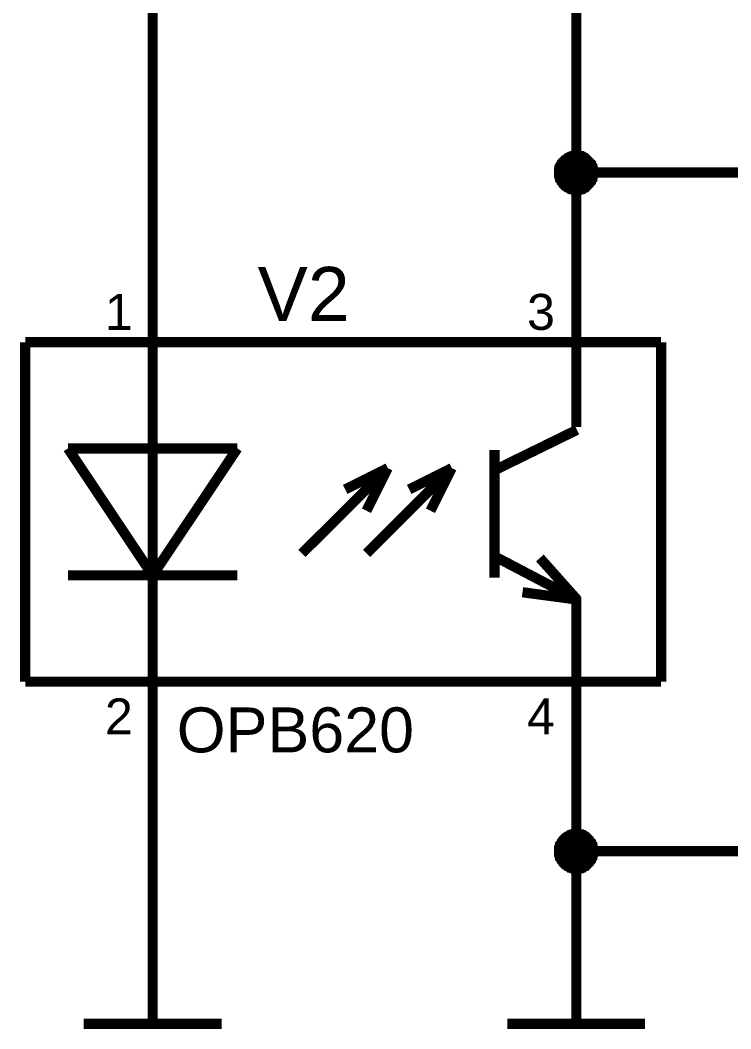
# Model space of a CAD drawing. Header units: millimetres. Extents: x -2024 to 917, y -725 to 13.
# Drawn here: x 293.26 to 314.22, y -664.03 to -634.3 of the extents above; entities that cross this region are included whole.
import ezdxf

# ---------------------------------------------------------------- set-up
doc = ezdxf.new("R2010")
doc.units = ezdxf.units.MM
doc.layers.add('Sheet', color=255, linetype='Continuous')
doc.styles.get("Standard").update_dxf_attribs({"font": 'arial.ttf'})

msp = doc.modelspace()

# ---------------------------------------------------------------- linework, layer by layer
at = {"layer": 'Sheet'}
for points, const_width in [([(297.165, -598.801), (297.165, -641.291)], 0.3), ([(309.661, -633.789), (309.661, -636.29)], 0.3), ([(309.661, -638.79), (309.661, -636.29)], 0.3), ([(309.148, -638.79), (309.148, -638.757), (309.148, -638.741), (309.148, -638.707), (309.165, -638.691), (309.165, -638.658), (309.165, -638.641), (309.181, -638.625), (309.181, -638.592), (309.198, -638.575), (309.214, -638.558), (309.231, -638.525), (309.231, -638.509), (309.247, -638.492), (309.264, -638.476), (309.281, -638.459), (309.297, -638.442), (309.314, -638.426), (309.33, -638.409), (309.363, -638.393), (309.38, -638.376), (309.396, -638.36), (309.413, -638.36), (309.446, -638.343), (309.463, -638.327), (309.479, -638.327), (309.512, -638.31), (309.529, -638.31), (309.562, -638.31), (309.578, -638.293), (309.612, -638.293), (309.628, -638.293), (309.661, -638.293)], 0.3), ([(309.148, -638.79), (309.148, -638.757), (309.148, -638.741), (309.148, -638.707), (309.165, -638.691), (309.165, -638.658), (309.165, -638.641), (309.181, -638.625), (309.181, -638.592), (309.198, -638.575), (309.214, -638.558), (309.231, -638.525), (309.231, -638.509), (309.247, -638.492), (309.264, -638.476), (309.281, -638.459), (309.297, -638.442), (309.314, -638.426), (309.33, -638.409), (309.363, -638.393), (309.38, -638.376), (309.396, -638.36), (309.413, -638.36), (309.446, -638.343), (309.463, -638.327), (309.479, -638.327), (309.512, -638.31), (309.529, -638.31), (309.562, -638.31), (309.578, -638.293), (309.612, -638.293), (309.628, -638.293), (309.661, -638.293)], 0.3), ([(309.148, -638.79), (309.148, -638.757), (309.148, -638.741), (309.148, -638.707), (309.165, -638.691), (309.165, -638.658), (309.165, -638.641), (309.181, -638.625), (309.181, -638.592), (309.198, -638.575), (309.214, -638.558), (309.231, -638.525), (309.231, -638.509), (309.247, -638.492), (309.264, -638.476), (309.281, -638.459), (309.297, -638.442), (309.314, -638.426), (309.33, -638.409), (309.363, -638.393), (309.38, -638.376), (309.396, -638.36), (309.413, -638.36), (309.446, -638.343), (309.463, -638.327), (309.479, -638.327), (309.512, -638.31), (309.529, -638.31), (309.562, -638.31), (309.578, -638.293), (309.612, -638.293), (309.628, -638.293), (309.661, -638.293)], 0.3), ([(309.148, -638.79), (309.148, -638.757), (309.148, -638.741), (309.148, -638.707), (309.165, -638.691), (309.165, -638.658), (309.165, -638.641), (309.181, -638.625), (309.181, -638.592), (309.198, -638.575), (309.214, -638.558), (309.231, -638.525), (309.231, -638.509), (309.247, -638.492), (309.264, -638.476), (309.281, -638.459), (309.297, -638.442), (309.314, -638.426), (309.33, -638.409), (309.363, -638.393), (309.38, -638.376), (309.396, -638.36), (309.413, -638.36), (309.446, -638.343), (309.463, -638.327), (309.479, -638.327), (309.512, -638.31), (309.529, -638.31), (309.562, -638.31), (309.578, -638.293), (309.612, -638.293), (309.628, -638.293), (309.661, -638.293)], 0.3), ([(309.661, -638.293), (309.661, -638.293)], 0.3), ([(309.661, -638.293), (309.694, -638.293), (309.711, -638.293), (309.744, -638.293), (309.761, -638.31), (309.794, -638.31), (309.81, -638.31), (309.827, -638.327), (309.86, -638.327), (309.876, -638.343), (309.893, -638.36), (309.926, -638.36), (309.943, -638.376), (309.959, -638.393), (309.976, -638.409), (309.992, -638.426), (310.009, -638.442), (310.025, -638.459), (310.042, -638.476), (310.058, -638.492), (310.075, -638.509), (310.092, -638.525), (310.092, -638.558), (310.108, -638.575), (310.125, -638.592), (310.125, -638.625), (310.141, -638.641), (310.141, -638.658), (310.141, -638.691), (310.158, -638.707), (310.158, -638.741), (310.158, -638.757), (310.158, -638.79)], 0.3), ([(309.661, -638.293), (309.661, -638.293)], 0.3), ([(309.661, -638.293), (309.694, -638.293), (309.711, -638.293), (309.744, -638.293), (309.761, -638.31), (309.794, -638.31), (309.81, -638.31), (309.827, -638.327), (309.86, -638.327), (309.876, -638.343), (309.893, -638.36), (309.926, -638.36), (309.943, -638.376), (309.959, -638.393), (309.976, -638.409), (309.992, -638.426), (310.009, -638.442), (310.025, -638.459), (310.042, -638.476), (310.058, -638.492), (310.075, -638.509), (310.092, -638.525), (310.092, -638.558), (310.108, -638.575), (310.125, -638.592), (310.125, -638.625), (310.141, -638.641), (310.141, -638.658), (310.141, -638.691), (310.158, -638.707), (310.158, -638.741), (310.158, -638.757), (310.158, -638.79)], 0.3), ([(309.661, -638.293), (309.661, -638.293)], 0.3), ([(309.661, -638.293), (309.694, -638.293), (309.711, -638.293), (309.744, -638.293), (309.761, -638.31), (309.794, -638.31), (309.81, -638.31), (309.827, -638.327), (309.86, -638.327), (309.876, -638.343), (309.893, -638.36), (309.926, -638.36), (309.943, -638.376), (309.959, -638.393), (309.976, -638.409), (309.992, -638.426), (310.009, -638.442), (310.025, -638.459), (310.042, -638.476), (310.058, -638.492), (310.075, -638.509), (310.092, -638.525), (310.092, -638.558), (310.108, -638.575), (310.125, -638.592), (310.125, -638.625), (310.141, -638.641), (310.141, -638.658), (310.141, -638.691), (310.158, -638.707), (310.158, -638.741), (310.158, -638.757), (310.158, -638.79)], 0.3), ([(309.661, -638.293), (309.661, -638.293)], 0.3), ([(309.661, -638.293), (309.694, -638.293), (309.711, -638.293), (309.744, -638.293), (309.761, -638.31), (309.794, -638.31), (309.81, -638.31), (309.827, -638.327), (309.86, -638.327), (309.876, -638.343), (309.893, -638.36), (309.926, -638.36), (309.943, -638.376), (309.959, -638.393), (309.976, -638.409), (309.992, -638.426), (310.009, -638.442), (310.025, -638.459), (310.042, -638.476), (310.058, -638.492), (310.075, -638.509), (310.092, -638.525), (310.092, -638.558), (310.108, -638.575), (310.125, -638.592), (310.125, -638.625), (310.141, -638.641), (310.141, -638.658), (310.141, -638.691), (310.158, -638.707), (310.158, -638.741), (310.158, -638.757), (310.158, -638.79)], 0.3), ([(309.148, -638.79), (309.148, -638.757), (309.148, -638.741), (309.148, -638.707), (309.165, -638.691), (309.165, -638.658), (309.165, -638.641), (309.181, -638.625), (309.181, -638.592), (309.198, -638.575), (309.214, -638.558), (309.231, -638.525), (309.231, -638.509), (309.247, -638.492), (309.264, -638.476), (309.281, -638.459), (309.297, -638.442), (309.314, -638.426), (309.33, -638.409), (309.363, -638.393), (309.38, -638.376), (309.396, -638.36), (309.413, -638.36), (309.446, -638.343), (309.463, -638.327), (309.479, -638.327), (309.512, -638.31), (309.529, -638.31), (309.562, -638.31), (309.578, -638.293), (309.612, -638.293), (309.628, -638.293), (309.661, -638.293)], 0.0991), ([(309.148, -638.79), (309.148, -638.757), (309.148, -638.741), (309.148, -638.707), (309.165, -638.691), (309.165, -638.658), (309.165, -638.641), (309.181, -638.625), (309.181, -638.592), (309.198, -638.575), (309.214, -638.558), (309.231, -638.525), (309.231, -638.509), (309.247, -638.492), (309.264, -638.476), (309.281, -638.459), (309.297, -638.442), (309.314, -638.426), (309.33, -638.409), (309.363, -638.393), (309.38, -638.376), (309.396, -638.36), (309.413, -638.36), (309.446, -638.343), (309.463, -638.327), (309.479, -638.327), (309.512, -638.31), (309.529, -638.31), (309.562, -638.31), (309.578, -638.293), (309.612, -638.293), (309.628, -638.293), (309.661, -638.293)], 0.0991), ([(309.148, -638.79), (309.148, -638.757), (309.148, -638.741), (309.148, -638.707), (309.165, -638.691), (309.165, -638.658), (309.165, -638.641), (309.181, -638.625), (309.181, -638.592), (309.198, -638.575), (309.214, -638.558), (309.231, -638.525), (309.231, -638.509), (309.247, -638.492), (309.264, -638.476), (309.281, -638.459), (309.297, -638.442), (309.314, -638.426), (309.33, -638.409), (309.363, -638.393), (309.38, -638.376), (309.396, -638.36), (309.413, -638.36), (309.446, -638.343), (309.463, -638.327), (309.479, -638.327), (309.512, -638.31), (309.529, -638.31), (309.562, -638.31), (309.578, -638.293), (309.612, -638.293), (309.628, -638.293), (309.661, -638.293)], 0.0991), ([(309.148, -638.79), (309.148, -638.757), (309.148, -638.741), (309.148, -638.707), (309.165, -638.691), (309.165, -638.658), (309.165, -638.641), (309.181, -638.625), (309.181, -638.592), (309.198, -638.575), (309.214, -638.558), (309.231, -638.525), (309.231, -638.509), (309.247, -638.492), (309.264, -638.476), (309.281, -638.459), (309.297, -638.442), (309.314, -638.426), (309.33, -638.409), (309.363, -638.393), (309.38, -638.376), (309.396, -638.36), (309.413, -638.36), (309.446, -638.343), (309.463, -638.327), (309.479, -638.327), (309.512, -638.31), (309.529, -638.31), (309.562, -638.31), (309.578, -638.293), (309.612, -638.293), (309.628, -638.293), (309.661, -638.293)], 0.0991), ([(309.661, -638.293), (309.661, -638.293)], 0.0991), ([(309.661, -638.293), (309.694, -638.293), (309.711, -638.293), (309.744, -638.293), (309.761, -638.31), (309.794, -638.31), (309.81, -638.31), (309.827, -638.327), (309.86, -638.327), (309.876, -638.343), (309.893, -638.36), (309.926, -638.36), (309.943, -638.376), (309.959, -638.393), (309.976, -638.409), (309.992, -638.426), (310.009, -638.442), (310.025, -638.459), (310.042, -638.476), (310.058, -638.492), (310.075, -638.509), (310.092, -638.525), (310.092, -638.558), (310.108, -638.575), (310.125, -638.592), (310.125, -638.625), (310.141, -638.641), (310.141, -638.658), (310.141, -638.691), (310.158, -638.707), (310.158, -638.741), (310.158, -638.757), (310.158, -638.79)], 0.0991), ([(309.661, -638.293), (309.661, -638.293)], 0.0991), ([(309.661, -638.293), (309.694, -638.293), (309.711, -638.293), (309.744, -638.293), (309.761, -638.31), (309.794, -638.31), (309.81, -638.31), (309.827, -638.327), (309.86, -638.327), (309.876, -638.343), (309.893, -638.36), (309.926, -638.36), (309.943, -638.376), (309.959, -638.393), (309.976, -638.409), (309.992, -638.426), (310.009, -638.442), (310.025, -638.459), (310.042, -638.476), (310.058, -638.492), (310.075, -638.509), (310.092, -638.525), (310.092, -638.558), (310.108, -638.575), (310.125, -638.592), (310.125, -638.625), (310.141, -638.641), (310.141, -638.658), (310.141, -638.691), (310.158, -638.707), (310.158, -638.741), (310.158, -638.757), (310.158, -638.79)], 0.0991), ([(309.661, -638.293), (309.661, -638.293)], 0.0991), ([(309.661, -638.293), (309.694, -638.293), (309.711, -638.293), (309.744, -638.293), (309.761, -638.31), (309.794, -638.31), (309.81, -638.31), (309.827, -638.327), (309.86, -638.327), (309.876, -638.343), (309.893, -638.36), (309.926, -638.36), (309.943, -638.376), (309.959, -638.393), (309.976, -638.409), (309.992, -638.426), (310.009, -638.442), (310.025, -638.459), (310.042, -638.476), (310.058, -638.492), (310.075, -638.509), (310.092, -638.525), (310.092, -638.558), (310.108, -638.575), (310.125, -638.592), (310.125, -638.625), (310.141, -638.641), (310.141, -638.658), (310.141, -638.691), (310.158, -638.707), (310.158, -638.741), (310.158, -638.757), (310.158, -638.79)], 0.0991), ([(309.661, -638.293), (309.661, -638.293)], 0.0991), ([(309.661, -638.293), (309.694, -638.293), (309.711, -638.293), (309.744, -638.293), (309.761, -638.31), (309.794, -638.31), (309.81, -638.31), (309.827, -638.327), (309.86, -638.327), (309.876, -638.343), (309.893, -638.36), (309.926, -638.36), (309.943, -638.376), (309.959, -638.393), (309.976, -638.409), (309.992, -638.426), (310.009, -638.442), (310.025, -638.459), (310.042, -638.476), (310.058, -638.492), (310.075, -638.509), (310.092, -638.525), (310.092, -638.558), (310.108, -638.575), (310.125, -638.592), (310.125, -638.625), (310.141, -638.641), (310.141, -638.658), (310.141, -638.691), (310.158, -638.707), (310.158, -638.741), (310.158, -638.757), (310.158, -638.79)], 0.0991), ([(309.661, -639.304), (309.628, -639.304), (309.612, -639.304), (309.578, -639.304), (309.562, -639.287), (309.529, -639.287), (309.512, -639.287), (309.479, -639.27), (309.463, -639.27), (309.446, -639.254), (309.413, -639.237), (309.396, -639.221), (309.38, -639.221), (309.363, -639.204), (309.33, -639.188), (309.314, -639.171), (309.297, -639.155), (309.281, -639.138), (309.264, -639.121), (309.247, -639.088), (309.231, -639.072), (309.231, -639.055), (309.214, -639.039), (309.198, -639.005), (309.181, -638.989), (309.181, -638.972), (309.165, -638.939), (309.165, -638.923), (309.165, -638.89), (309.148, -638.873), (309.148, -638.84), (309.148, -638.823), (309.148, -638.79)], 0.3), ([(309.148, -638.79), (309.148, -638.79)], 0.3), ([(309.661, -639.304), (309.628, -639.304), (309.612, -639.304), (309.578, -639.304), (309.562, -639.287), (309.529, -639.287), (309.512, -639.287), (309.479, -639.27), (309.463, -639.27), (309.446, -639.254), (309.413, -639.237), (309.396, -639.221), (309.38, -639.221), (309.363, -639.204), (309.33, -639.188), (309.314, -639.171), (309.297, -639.155), (309.281, -639.138), (309.264, -639.121), (309.247, -639.088), (309.231, -639.072), (309.231, -639.055), (309.214, -639.039), (309.198, -639.005), (309.181, -638.989), (309.181, -638.972), (309.165, -638.939), (309.165, -638.923), (309.165, -638.89), (309.148, -638.873), (309.148, -638.84), (309.148, -638.823), (309.148, -638.79)], 0.3), ([(309.148, -638.79), (309.148, -638.79)], 0.3), ([(309.661, -639.304), (309.628, -639.304), (309.612, -639.304), (309.578, -639.304), (309.562, -639.287), (309.529, -639.287), (309.512, -639.287), (309.479, -639.27), (309.463, -639.27), (309.446, -639.254), (309.413, -639.237), (309.396, -639.221), (309.38, -639.221), (309.363, -639.204), (309.33, -639.188), (309.314, -639.171), (309.297, -639.155), (309.281, -639.138), (309.264, -639.121), (309.247, -639.088), (309.231, -639.072), (309.231, -639.055), (309.214, -639.039), (309.198, -639.005), (309.181, -638.989), (309.181, -638.972), (309.165, -638.939), (309.165, -638.923), (309.165, -638.89), (309.148, -638.873), (309.148, -638.84), (309.148, -638.823), (309.148, -638.79)], 0.3), ([(309.148, -638.79), (309.148, -638.79)], 0.3), ([(309.661, -639.304), (309.628, -639.304), (309.612, -639.304), (309.578, -639.304), (309.562, -639.287), (309.529, -639.287), (309.512, -639.287), (309.479, -639.27), (309.463, -639.27), (309.446, -639.254), (309.413, -639.237), (309.396, -639.221), (309.38, -639.221), (309.363, -639.204), (309.33, -639.188), (309.314, -639.171), (309.297, -639.155), (309.281, -639.138), (309.264, -639.121), (309.247, -639.088), (309.231, -639.072), (309.231, -639.055), (309.214, -639.039), (309.198, -639.005), (309.181, -638.989), (309.181, -638.972), (309.165, -638.939), (309.165, -638.923), (309.165, -638.89), (309.148, -638.873), (309.148, -638.84), (309.148, -638.823), (309.148, -638.79)], 0.3), ([(309.148, -638.79), (309.148, -638.79)], 0.3), ([(309.661, -639.304), (309.628, -639.304), (309.612, -639.304), (309.578, -639.304), (309.562, -639.287), (309.529, -639.287), (309.512, -639.287), (309.479, -639.27), (309.463, -639.27), (309.446, -639.254), (309.413, -639.237), (309.396, -639.221), (309.38, -639.221), (309.363, -639.204), (309.33, -639.188), (309.314, -639.171), (309.297, -639.155), (309.281, -639.138), (309.264, -639.121), (309.247, -639.088), (309.231, -639.072), (309.231, -639.055), (309.214, -639.039), (309.198, -639.005), (309.181, -638.989), (309.181, -638.972), (309.165, -638.939), (309.165, -638.923), (309.165, -638.89), (309.148, -638.873), (309.148, -638.84), (309.148, -638.823), (309.148, -638.79)], 0.0991), ([(309.148, -638.79), (309.148, -638.79)], 0.0991), ([(309.661, -639.304), (309.628, -639.304), (309.612, -639.304), (309.578, -639.304), (309.562, -639.287), (309.529, -639.287), (309.512, -639.287), (309.479, -639.27), (309.463, -639.27), (309.446, -639.254), (309.413, -639.237), (309.396, -639.221), (309.38, -639.221), (309.363, -639.204), (309.33, -639.188), (309.314, -639.171), (309.297, -639.155), (309.281, -639.138), (309.264, -639.121), (309.247, -639.088), (309.231, -639.072), (309.231, -639.055), (309.214, -639.039), (309.198, -639.005), (309.181, -638.989), (309.181, -638.972), (309.165, -638.939), (309.165, -638.923), (309.165, -638.89), (309.148, -638.873), (309.148, -638.84), (309.148, -638.823), (309.148, -638.79)], 0.0991), ([(309.148, -638.79), (309.148, -638.79)], 0.0991), ([(309.661, -639.304), (309.628, -639.304), (309.612, -639.304), (309.578, -639.304), (309.562, -639.287), (309.529, -639.287), (309.512, -639.287), (309.479, -639.27), (309.463, -639.27), (309.446, -639.254), (309.413, -639.237), (309.396, -639.221), (309.38, -639.221), (309.363, -639.204), (309.33, -639.188), (309.314, -639.171), (309.297, -639.155), (309.281, -639.138), (309.264, -639.121), (309.247, -639.088), (309.231, -639.072), (309.231, -639.055), (309.214, -639.039), (309.198, -639.005), (309.181, -638.989), (309.181, -638.972), (309.165, -638.939), (309.165, -638.923), (309.165, -638.89), (309.148, -638.873), (309.148, -638.84), (309.148, -638.823), (309.148, -638.79)], 0.0991), ([(309.148, -638.79), (309.148, -638.79)], 0.0991), ([(309.661, -639.304), (309.628, -639.304), (309.612, -639.304), (309.578, -639.304), (309.562, -639.287), (309.529, -639.287), (309.512, -639.287), (309.479, -639.27), (309.463, -639.27), (309.446, -639.254), (309.413, -639.237), (309.396, -639.221), (309.38, -639.221), (309.363, -639.204), (309.33, -639.188), (309.314, -639.171), (309.297, -639.155), (309.281, -639.138), (309.264, -639.121), (309.247, -639.088), (309.231, -639.072), (309.231, -639.055), (309.214, -639.039), (309.198, -639.005), (309.181, -638.989), (309.181, -638.972), (309.165, -638.939), (309.165, -638.923), (309.165, -638.89), (309.148, -638.873), (309.148, -638.84), (309.148, -638.823), (309.148, -638.79)], 0.0991), ([(309.148, -638.79), (309.148, -638.79)], 0.0991), ([(319.658, -645.049), (319.658, -638.79), (309.661, -638.79), (309.661, -641.291)], 0.3), ([(310.158, -638.79), (310.158, -638.823), (310.158, -638.84), (310.158, -638.873), (310.141, -638.89), (310.141, -638.923), (310.141, -638.939), (310.125, -638.972), (310.125, -638.989), (310.108, -639.005), (310.092, -639.039), (310.092, -639.055), (310.075, -639.072), (310.058, -639.088), (310.042, -639.121), (310.025, -639.138), (310.009, -639.155), (309.992, -639.171), (309.976, -639.188), (309.959, -639.204), (309.943, -639.221), (309.926, -639.221), (309.893, -639.237), (309.876, -639.254), (309.86, -639.27), (309.827, -639.27), (309.81, -639.287), (309.794, -639.287), (309.761, -639.287), (309.744, -639.304), (309.711, -639.304), (309.694, -639.304), (309.661, -639.304)], 0.3), ([(310.158, -638.79), (310.158, -638.823), (310.158, -638.84), (310.158, -638.873), (310.141, -638.89), (310.141, -638.923), (310.141, -638.939), (310.125, -638.972), (310.125, -638.989), (310.108, -639.005), (310.092, -639.039), (310.092, -639.055), (310.075, -639.072), (310.058, -639.088), (310.042, -639.121), (310.025, -639.138), (310.009, -639.155), (309.992, -639.171), (309.976, -639.188), (309.959, -639.204), (309.943, -639.221), (309.926, -639.221), (309.893, -639.237), (309.876, -639.254), (309.86, -639.27), (309.827, -639.27), (309.81, -639.287), (309.794, -639.287), (309.761, -639.287), (309.744, -639.304), (309.711, -639.304), (309.694, -639.304), (309.661, -639.304)], 0.3), ([(310.158, -638.79), (310.158, -638.823), (310.158, -638.84), (310.158, -638.873), (310.141, -638.89), (310.141, -638.923), (310.141, -638.939), (310.125, -638.972), (310.125, -638.989), (310.108, -639.005), (310.092, -639.039), (310.092, -639.055), (310.075, -639.072), (310.058, -639.088), (310.042, -639.121), (310.025, -639.138), (310.009, -639.155), (309.992, -639.171), (309.976, -639.188), (309.959, -639.204), (309.943, -639.221), (309.926, -639.221), (309.893, -639.237), (309.876, -639.254), (309.86, -639.27), (309.827, -639.27), (309.81, -639.287), (309.794, -639.287), (309.761, -639.287), (309.744, -639.304), (309.711, -639.304), (309.694, -639.304), (309.661, -639.304)], 0.3), ([(310.158, -638.79), (310.158, -638.823), (310.158, -638.84), (310.158, -638.873), (310.141, -638.89), (310.141, -638.923), (310.141, -638.939), (310.125, -638.972), (310.125, -638.989), (310.108, -639.005), (310.092, -639.039), (310.092, -639.055), (310.075, -639.072), (310.058, -639.088), (310.042, -639.121), (310.025, -639.138), (310.009, -639.155), (309.992, -639.171), (309.976, -639.188), (309.959, -639.204), (309.943, -639.221), (309.926, -639.221), (309.893, -639.237), (309.876, -639.254), (309.86, -639.27), (309.827, -639.27), (309.81, -639.287), (309.794, -639.287), (309.761, -639.287), (309.744, -639.304), (309.711, -639.304), (309.694, -639.304), (309.661, -639.304)], 0.3), ([(310.158, -638.79), (310.158, -638.823), (310.158, -638.84), (310.158, -638.873), (310.141, -638.89), (310.141, -638.923), (310.141, -638.939), (310.125, -638.972), (310.125, -638.989), (310.108, -639.005), (310.092, -639.039), (310.092, -639.055), (310.075, -639.072), (310.058, -639.088), (310.042, -639.121), (310.025, -639.138), (310.009, -639.155), (309.992, -639.171), (309.976, -639.188), (309.959, -639.204), (309.943, -639.221), (309.926, -639.221), (309.893, -639.237), (309.876, -639.254), (309.86, -639.27), (309.827, -639.27), (309.81, -639.287), (309.794, -639.287), (309.761, -639.287), (309.744, -639.304), (309.711, -639.304), (309.694, -639.304), (309.661, -639.304)], 0.0991), ([(310.158, -638.79), (310.158, -638.823), (310.158, -638.84), (310.158, -638.873), (310.141, -638.89), (310.141, -638.923), (310.141, -638.939), (310.125, -638.972), (310.125, -638.989), (310.108, -639.005), (310.092, -639.039), (310.092, -639.055), (310.075, -639.072), (310.058, -639.088), (310.042, -639.121), (310.025, -639.138), (310.009, -639.155), (309.992, -639.171), (309.976, -639.188), (309.959, -639.204), (309.943, -639.221), (309.926, -639.221), (309.893, -639.237), (309.876, -639.254), (309.86, -639.27), (309.827, -639.27), (309.81, -639.287), (309.794, -639.287), (309.761, -639.287), (309.744, -639.304), (309.711, -639.304), (309.694, -639.304), (309.661, -639.304)], 0.0991), ([(310.158, -638.79), (310.158, -638.823), (310.158, -638.84), (310.158, -638.873), (310.141, -638.89), (310.141, -638.923), (310.141, -638.939), (310.125, -638.972), (310.125, -638.989), (310.108, -639.005), (310.092, -639.039), (310.092, -639.055), (310.075, -639.072), (310.058, -639.088), (310.042, -639.121), (310.025, -639.138), (310.009, -639.155), (309.992, -639.171), (309.976, -639.188), (309.959, -639.204), (309.943, -639.221), (309.926, -639.221), (309.893, -639.237), (309.876, -639.254), (309.86, -639.27), (309.827, -639.27), (309.81, -639.287), (309.794, -639.287), (309.761, -639.287), (309.744, -639.304), (309.711, -639.304), (309.694, -639.304), (309.661, -639.304)], 0.0991), ([(310.158, -638.79), (310.158, -638.823), (310.158, -638.84), (310.158, -638.873), (310.141, -638.89), (310.141, -638.923), (310.141, -638.939), (310.125, -638.972), (310.125, -638.989), (310.108, -639.005), (310.092, -639.039), (310.092, -639.055), (310.075, -639.072), (310.058, -639.088), (310.042, -639.121), (310.025, -639.138), (310.009, -639.155), (309.992, -639.171), (309.976, -639.188), (309.959, -639.204), (309.943, -639.221), (309.926, -639.221), (309.893, -639.237), (309.876, -639.254), (309.86, -639.27), (309.827, -639.27), (309.81, -639.287), (309.794, -639.287), (309.761, -639.287), (309.744, -639.304), (309.711, -639.304), (309.694, -639.304), (309.661, -639.304)], 0.0991), ([(310.158, -638.79), (310.158, -638.79), (310.158, -638.79), (310.158, -638.79), (310.158, -638.79), (310.158, -638.79), (310.158, -638.79), (310.158, -638.79), (310.158, -638.79), (310.158, -638.79), (310.158, -638.79), (310.158, -638.79), (310.158, -638.79), (310.158, -638.79), (310.158, -638.79), (310.158, -638.79), (310.158, -638.79), (310.158, -638.79), (310.158, -638.79), (310.158, -638.79), (310.158, -638.79), (310.158, -638.79), (310.158, -638.79), (310.158, -638.79), (310.158, -638.79), (310.158, -638.79), (310.158, -638.79), (310.158, -638.79), (310.158, -638.79), (310.158, -638.79), (310.158, -638.79), (310.158, -638.79), (310.158, -638.79)], 0.3), ([(310.158, -638.79), (310.158, -638.79)], 0.3), ([(310.158, -638.79), (310.158, -638.79), (310.158, -638.79), (310.158, -638.79), (310.158, -638.79), (310.158, -638.79), (310.158, -638.79), (310.158, -638.79), (310.158, -638.79), (310.158, -638.79), (310.158, -638.79), (310.158, -638.79), (310.158, -638.79), (310.158, -638.79), (310.158, -638.79), (310.158, -638.79), (310.158, -638.79), (310.158, -638.79), (310.158, -638.79), (310.158, -638.79), (310.158, -638.79), (310.158, -638.79), (310.158, -638.79), (310.158, -638.79), (310.158, -638.79), (310.158, -638.79), (310.158, -638.79), (310.158, -638.79), (310.158, -638.79), (310.158, -638.79), (310.158, -638.79), (310.158, -638.79), (310.158, -638.79)], 0.3), ([(310.158, -638.79), (310.158, -638.79)], 0.3), ([(310.158, -638.79), (310.158, -638.79), (310.158, -638.79), (310.158, -638.79), (310.158, -638.79), (310.158, -638.79), (310.158, -638.79), (310.158, -638.79), (310.158, -638.79), (310.158, -638.79), (310.158, -638.79), (310.158, -638.79), (310.158, -638.79), (310.158, -638.79), (310.158, -638.79), (310.158, -638.79), (310.158, -638.79), (310.158, -638.79), (310.158, -638.79), (310.158, -638.79), (310.158, -638.79), (310.158, -638.79), (310.158, -638.79), (310.158, -638.79), (310.158, -638.79), (310.158, -638.79), (310.158, -638.79), (310.158, -638.79), (310.158, -638.79), (310.158, -638.79), (310.158, -638.79), (310.158, -638.79), (310.158, -638.79)], 0.3), ([(310.158, -638.79), (310.158, -638.79)], 0.3), ([(310.158, -638.79), (310.158, -638.79), (310.158, -638.79), (310.158, -638.79), (310.158, -638.79), (310.158, -638.79), (310.158, -638.79), (310.158, -638.79), (310.158, -638.79), (310.158, -638.79), (310.158, -638.79), (310.158, -638.79), (310.158, -638.79), (310.158, -638.79), (310.158, -638.79), (310.158, -638.79), (310.158, -638.79), (310.158, -638.79), (310.158, -638.79), (310.158, -638.79), (310.158, -638.79), (310.158, -638.79), (310.158, -638.79), (310.158, -638.79), (310.158, -638.79), (310.158, -638.79), (310.158, -638.79), (310.158, -638.79), (310.158, -638.79), (310.158, -638.79), (310.158, -638.79), (310.158, -638.79), (310.158, -638.79)], 0.3), ([(310.158, -638.79), (310.158, -638.79)], 0.3), ([(310.158, -638.79), (310.158, -638.79), (310.158, -638.79), (310.158, -638.79), (310.158, -638.79), (310.158, -638.79), (310.158, -638.79), (310.158, -638.79), (310.158, -638.79), (310.158, -638.79), (310.158, -638.79), (310.158, -638.79), (310.158, -638.79), (310.158, -638.79), (310.158, -638.79), (310.158, -638.79), (310.158, -638.79), (310.158, -638.79), (310.158, -638.79), (310.158, -638.79), (310.158, -638.79), (310.158, -638.79), (310.158, -638.79), (310.158, -638.79), (310.158, -638.79), (310.158, -638.79), (310.158, -638.79), (310.158, -638.79), (310.158, -638.79), (310.158, -638.79), (310.158, -638.79), (310.158, -638.79), (310.158, -638.79)], 0.0991), ([(310.158, -638.79), (310.158, -638.79)], 0.0991), ([(310.158, -638.79), (310.158, -638.79), (310.158, -638.79), (310.158, -638.79), (310.158, -638.79), (310.158, -638.79), (310.158, -638.79), (310.158, -638.79), (310.158, -638.79), (310.158, -638.79), (310.158, -638.79), (310.158, -638.79), (310.158, -638.79), (310.158, -638.79), (310.158, -638.79), (310.158, -638.79), (310.158, -638.79), (310.158, -638.79), (310.158, -638.79), (310.158, -638.79), (310.158, -638.79), (310.158, -638.79), (310.158, -638.79), (310.158, -638.79), (310.158, -638.79), (310.158, -638.79), (310.158, -638.79), (310.158, -638.79), (310.158, -638.79), (310.158, -638.79), (310.158, -638.79), (310.158, -638.79), (310.158, -638.79)], 0.0991), ([(310.158, -638.79), (310.158, -638.79)], 0.0991), ([(310.158, -638.79), (310.158, -638.79), (310.158, -638.79), (310.158, -638.79), (310.158, -638.79), (310.158, -638.79), (310.158, -638.79), (310.158, -638.79), (310.158, -638.79), (310.158, -638.79), (310.158, -638.79), (310.158, -638.79), (310.158, -638.79), (310.158, -638.79), (310.158, -638.79), (310.158, -638.79), (310.158, -638.79), (310.158, -638.79), (310.158, -638.79), (310.158, -638.79), (310.158, -638.79), (310.158, -638.79), (310.158, -638.79), (310.158, -638.79), (310.158, -638.79), (310.158, -638.79), (310.158, -638.79), (310.158, -638.79), (310.158, -638.79), (310.158, -638.79), (310.158, -638.79), (310.158, -638.79), (310.158, -638.79)], 0.0991), ([(310.158, -638.79), (310.158, -638.79)], 0.0991), ([(310.158, -638.79), (310.158, -638.79), (310.158, -638.79), (310.158, -638.79), (310.158, -638.79), (310.158, -638.79), (310.158, -638.79), (310.158, -638.79), (310.158, -638.79), (310.158, -638.79), (310.158, -638.79), (310.158, -638.79), (310.158, -638.79), (310.158, -638.79), (310.158, -638.79), (310.158, -638.79), (310.158, -638.79), (310.158, -638.79), (310.158, -638.79), (310.158, -638.79), (310.158, -638.79), (310.158, -638.79), (310.158, -638.79), (310.158, -638.79), (310.158, -638.79), (310.158, -638.79), (310.158, -638.79), (310.158, -638.79), (310.158, -638.79), (310.158, -638.79), (310.158, -638.79), (310.158, -638.79), (310.158, -638.79)], 0.0991), ([(310.158, -638.79), (310.158, -638.79)], 0.0991), ([(297.165, -646.291), (297.165, -641.291)], 0.3), ([(309.661, -646.291), (309.661, -641.291)], 0.3), ([(293.408, -643.791), (312.16, -643.791)], 0.3), ([(293.408, -653.793), (293.408, -643.791)], 0.3), ([(312.16, -643.791), (312.16, -653.793)], 0.3), ([(297.165, -646.291), (297.165, -651.292)], 0.3), ([(309.678, -646.374), (307.245, -647.566)], 0.3), ([(299.664, -646.921), (294.666, -646.921)], 0.3), ([(297.165, -650.663), (294.666, -646.921)], 0.3), ([(299.664, -646.921), (297.165, -650.663)], 0.3), ([(307.245, -646.97), (307.245, -650.729)], 0.3), ([(301.568, -650.017), (304.1, -647.5)], 0.3), ([(304.1, -647.5), (302.842, -648.129)], 0.3), ([(303.471, -650.017), (305.987, -647.5)], 0.3), ([(304.1, -647.5), (303.471, -648.759)], 0.3), ([(305.987, -647.5), (304.729, -648.129)], 0.3), ([(305.987, -647.5), (305.358, -648.759)], 0.3), ([(309.678, -651.375), (307.245, -650.1)], 0.3), ([(309.678, -651.375), (308.585, -650.15)], 0.3), ([(299.664, -650.663), (294.666, -650.663)], 0.3), ([(309.678, -651.375), (308.072, -651.16)], 0.3), ([(297.165, -651.292), (297.165, -656.293)], 0.3), ([(309.661, -651.292), (309.661, -656.293)], 0.3), ([(319.658, -652.551), (319.658, -658.793), (309.661, -658.793), (309.661, -656.293)], 0.3), ([(312.16, -653.793), (293.408, -653.793)], 0.3), ([(297.165, -658.793), (297.165, -656.293)], 0.3), ([(309.148, -658.793), (309.148, -658.76), (309.148, -658.744), (309.148, -658.711), (309.165, -658.694), (309.165, -658.661), (309.165, -658.644), (309.181, -658.611), (309.181, -658.595), (309.198, -658.578), (309.214, -658.545), (309.231, -658.528), (309.231, -658.512), (309.247, -658.495), (309.264, -658.462), (309.281, -658.446), (309.297, -658.429), (309.314, -658.412), (309.33, -658.396), (309.363, -658.379), (309.38, -658.363), (309.396, -658.363), (309.413, -658.346), (309.446, -658.33), (309.463, -658.313), (309.479, -658.313), (309.512, -658.297), (309.529, -658.297), (309.562, -658.297), (309.578, -658.28), (309.612, -658.28), (309.628, -658.28), (309.661, -658.28)], 0.3), ([(309.148, -658.793), (309.148, -658.76), (309.148, -658.744), (309.148, -658.711), (309.165, -658.694), (309.165, -658.661), (309.165, -658.644), (309.181, -658.611), (309.181, -658.595), (309.198, -658.578), (309.214, -658.545), (309.231, -658.528), (309.231, -658.512), (309.247, -658.495), (309.264, -658.462), (309.281, -658.446), (309.297, -658.429), (309.314, -658.412), (309.33, -658.396), (309.363, -658.379), (309.38, -658.363), (309.396, -658.363), (309.413, -658.346), (309.446, -658.33), (309.463, -658.313), (309.479, -658.313), (309.512, -658.297), (309.529, -658.297), (309.562, -658.297), (309.578, -658.28), (309.612, -658.28), (309.628, -658.28), (309.661, -658.28)], 0.3), ([(309.148, -658.793), (309.148, -658.76), (309.148, -658.744), (309.148, -658.711), (309.165, -658.694), (309.165, -658.661), (309.165, -658.644), (309.181, -658.611), (309.181, -658.595), (309.198, -658.578), (309.214, -658.545), (309.231, -658.528), (309.231, -658.512), (309.247, -658.495), (309.264, -658.462), (309.281, -658.446), (309.297, -658.429), (309.314, -658.412), (309.33, -658.396), (309.363, -658.379), (309.38, -658.363), (309.396, -658.363), (309.413, -658.346), (309.446, -658.33), (309.463, -658.313), (309.479, -658.313), (309.512, -658.297), (309.529, -658.297), (309.562, -658.297), (309.578, -658.28), (309.612, -658.28), (309.628, -658.28), (309.661, -658.28)], 0.3), ([(309.148, -658.793), (309.148, -658.76), (309.148, -658.744), (309.148, -658.711), (309.165, -658.694), (309.165, -658.661), (309.165, -658.644), (309.181, -658.611), (309.181, -658.595), (309.198, -658.578), (309.214, -658.545), (309.231, -658.528), (309.231, -658.512), (309.247, -658.495), (309.264, -658.462), (309.281, -658.446), (309.297, -658.429), (309.314, -658.412), (309.33, -658.396), (309.363, -658.379), (309.38, -658.363), (309.396, -658.363), (309.413, -658.346), (309.446, -658.33), (309.463, -658.313), (309.479, -658.313), (309.512, -658.297), (309.529, -658.297), (309.562, -658.297), (309.578, -658.28), (309.612, -658.28), (309.628, -658.28), (309.661, -658.28)], 0.3), ([(309.661, -658.28), (309.661, -658.28)], 0.3), ([(309.661, -658.28), (309.694, -658.28), (309.711, -658.28), (309.744, -658.28), (309.761, -658.297), (309.794, -658.297), (309.81, -658.297), (309.827, -658.313), (309.86, -658.313), (309.876, -658.33), (309.893, -658.346), (309.926, -658.363), (309.943, -658.363), (309.959, -658.379), (309.976, -658.396), (309.992, -658.412), (310.009, -658.429), (310.025, -658.446), (310.042, -658.462), (310.058, -658.495), (310.075, -658.512), (310.092, -658.528), (310.092, -658.545), (310.108, -658.578), (310.125, -658.595), (310.125, -658.611), (310.141, -658.644), (310.141, -658.661), (310.141, -658.694), (310.158, -658.711), (310.158, -658.744), (310.158, -658.76), (310.158, -658.793)], 0.3), ([(309.661, -658.28), (309.661, -658.28)], 0.3), ([(309.661, -658.28), (309.694, -658.28), (309.711, -658.28), (309.744, -658.28), (309.761, -658.297), (309.794, -658.297), (309.81, -658.297), (309.827, -658.313), (309.86, -658.313), (309.876, -658.33), (309.893, -658.346), (309.926, -658.363), (309.943, -658.363), (309.959, -658.379), (309.976, -658.396), (309.992, -658.412), (310.009, -658.429), (310.025, -658.446), (310.042, -658.462), (310.058, -658.495), (310.075, -658.512), (310.092, -658.528), (310.092, -658.545), (310.108, -658.578), (310.125, -658.595), (310.125, -658.611), (310.141, -658.644), (310.141, -658.661), (310.141, -658.694), (310.158, -658.711), (310.158, -658.744), (310.158, -658.76), (310.158, -658.793)], 0.3), ([(309.661, -658.28), (309.661, -658.28)], 0.3), ([(309.661, -658.28), (309.694, -658.28), (309.711, -658.28), (309.744, -658.28), (309.761, -658.297), (309.794, -658.297), (309.81, -658.297), (309.827, -658.313), (309.86, -658.313), (309.876, -658.33), (309.893, -658.346), (309.926, -658.363), (309.943, -658.363), (309.959, -658.379), (309.976, -658.396), (309.992, -658.412), (310.009, -658.429), (310.025, -658.446), (310.042, -658.462), (310.058, -658.495), (310.075, -658.512), (310.092, -658.528), (310.092, -658.545), (310.108, -658.578), (310.125, -658.595), (310.125, -658.611), (310.141, -658.644), (310.141, -658.661), (310.141, -658.694), (310.158, -658.711), (310.158, -658.744), (310.158, -658.76), (310.158, -658.793)], 0.3), ([(309.661, -658.28), (309.661, -658.28)], 0.3), ([(309.661, -658.28), (309.694, -658.28), (309.711, -658.28), (309.744, -658.28), (309.761, -658.297), (309.794, -658.297), (309.81, -658.297), (309.827, -658.313), (309.86, -658.313), (309.876, -658.33), (309.893, -658.346), (309.926, -658.363), (309.943, -658.363), (309.959, -658.379), (309.976, -658.396), (309.992, -658.412), (310.009, -658.429), (310.025, -658.446), (310.042, -658.462), (310.058, -658.495), (310.075, -658.512), (310.092, -658.528), (310.092, -658.545), (310.108, -658.578), (310.125, -658.595), (310.125, -658.611), (310.141, -658.644), (310.141, -658.661), (310.141, -658.694), (310.158, -658.711), (310.158, -658.744), (310.158, -658.76), (310.158, -658.793)], 0.3), ([(309.148, -658.793), (309.148, -658.76), (309.148, -658.744), (309.148, -658.711), (309.165, -658.694), (309.165, -658.661), (309.165, -658.644), (309.181, -658.611), (309.181, -658.595), (309.198, -658.578), (309.214, -658.545), (309.231, -658.528), (309.231, -658.512), (309.247, -658.495), (309.264, -658.462), (309.281, -658.446), (309.297, -658.429), (309.314, -658.412), (309.33, -658.396), (309.363, -658.379), (309.38, -658.363), (309.396, -658.363), (309.413, -658.346), (309.446, -658.33), (309.463, -658.313), (309.479, -658.313), (309.512, -658.297), (309.529, -658.297), (309.562, -658.297), (309.578, -658.28), (309.612, -658.28), (309.628, -658.28), (309.661, -658.28)], 0.0991), ([(309.148, -658.793), (309.148, -658.76), (309.148, -658.744), (309.148, -658.711), (309.165, -658.694), (309.165, -658.661), (309.165, -658.644), (309.181, -658.611), (309.181, -658.595), (309.198, -658.578), (309.214, -658.545), (309.231, -658.528), (309.231, -658.512), (309.247, -658.495), (309.264, -658.462), (309.281, -658.446), (309.297, -658.429), (309.314, -658.412), (309.33, -658.396), (309.363, -658.379), (309.38, -658.363), (309.396, -658.363), (309.413, -658.346), (309.446, -658.33), (309.463, -658.313), (309.479, -658.313), (309.512, -658.297), (309.529, -658.297), (309.562, -658.297), (309.578, -658.28), (309.612, -658.28), (309.628, -658.28), (309.661, -658.28)], 0.0991), ([(309.148, -658.793), (309.148, -658.76), (309.148, -658.744), (309.148, -658.711), (309.165, -658.694), (309.165, -658.661), (309.165, -658.644), (309.181, -658.611), (309.181, -658.595), (309.198, -658.578), (309.214, -658.545), (309.231, -658.528), (309.231, -658.512), (309.247, -658.495), (309.264, -658.462), (309.281, -658.446), (309.297, -658.429), (309.314, -658.412), (309.33, -658.396), (309.363, -658.379), (309.38, -658.363), (309.396, -658.363), (309.413, -658.346), (309.446, -658.33), (309.463, -658.313), (309.479, -658.313), (309.512, -658.297), (309.529, -658.297), (309.562, -658.297), (309.578, -658.28), (309.612, -658.28), (309.628, -658.28), (309.661, -658.28)], 0.0991), ([(309.148, -658.793), (309.148, -658.76), (309.148, -658.744), (309.148, -658.711), (309.165, -658.694), (309.165, -658.661), (309.165, -658.644), (309.181, -658.611), (309.181, -658.595), (309.198, -658.578), (309.214, -658.545), (309.231, -658.528), (309.231, -658.512), (309.247, -658.495), (309.264, -658.462), (309.281, -658.446), (309.297, -658.429), (309.314, -658.412), (309.33, -658.396), (309.363, -658.379), (309.38, -658.363), (309.396, -658.363), (309.413, -658.346), (309.446, -658.33), (309.463, -658.313), (309.479, -658.313), (309.512, -658.297), (309.529, -658.297), (309.562, -658.297), (309.578, -658.28), (309.612, -658.28), (309.628, -658.28), (309.661, -658.28)], 0.0991), ([(309.661, -658.28), (309.661, -658.28)], 0.0991), ([(309.661, -658.28), (309.694, -658.28), (309.711, -658.28), (309.744, -658.28), (309.761, -658.297), (309.794, -658.297), (309.81, -658.297), (309.827, -658.313), (309.86, -658.313), (309.876, -658.33), (309.893, -658.346), (309.926, -658.363), (309.943, -658.363), (309.959, -658.379), (309.976, -658.396), (309.992, -658.412), (310.009, -658.429), (310.025, -658.446), (310.042, -658.462), (310.058, -658.495), (310.075, -658.512), (310.092, -658.528), (310.092, -658.545), (310.108, -658.578), (310.125, -658.595), (310.125, -658.611), (310.141, -658.644), (310.141, -658.661), (310.141, -658.694), (310.158, -658.711), (310.158, -658.744), (310.158, -658.76), (310.158, -658.793)], 0.0991), ([(309.661, -658.28), (309.661, -658.28)], 0.0991), ([(309.661, -658.28), (309.694, -658.28), (309.711, -658.28), (309.744, -658.28), (309.761, -658.297), (309.794, -658.297), (309.81, -658.297), (309.827, -658.313), (309.86, -658.313), (309.876, -658.33), (309.893, -658.346), (309.926, -658.363), (309.943, -658.363), (309.959, -658.379), (309.976, -658.396), (309.992, -658.412), (310.009, -658.429), (310.025, -658.446), (310.042, -658.462), (310.058, -658.495), (310.075, -658.512), (310.092, -658.528), (310.092, -658.545), (310.108, -658.578), (310.125, -658.595), (310.125, -658.611), (310.141, -658.644), (310.141, -658.661), (310.141, -658.694), (310.158, -658.711), (310.158, -658.744), (310.158, -658.76), (310.158, -658.793)], 0.0991), ([(309.661, -658.28), (309.661, -658.28)], 0.0991), ([(309.661, -658.28), (309.694, -658.28), (309.711, -658.28), (309.744, -658.28), (309.761, -658.297), (309.794, -658.297), (309.81, -658.297), (309.827, -658.313), (309.86, -658.313), (309.876, -658.33), (309.893, -658.346), (309.926, -658.363), (309.943, -658.363), (309.959, -658.379), (309.976, -658.396), (309.992, -658.412), (310.009, -658.429), (310.025, -658.446), (310.042, -658.462), (310.058, -658.495), (310.075, -658.512), (310.092, -658.528), (310.092, -658.545), (310.108, -658.578), (310.125, -658.595), (310.125, -658.611), (310.141, -658.644), (310.141, -658.661), (310.141, -658.694), (310.158, -658.711), (310.158, -658.744), (310.158, -658.76), (310.158, -658.793)], 0.0991), ([(309.661, -658.28), (309.661, -658.28)], 0.0991), ([(309.661, -658.28), (309.694, -658.28), (309.711, -658.28), (309.744, -658.28), (309.761, -658.297), (309.794, -658.297), (309.81, -658.297), (309.827, -658.313), (309.86, -658.313), (309.876, -658.33), (309.893, -658.346), (309.926, -658.363), (309.943, -658.363), (309.959, -658.379), (309.976, -658.396), (309.992, -658.412), (310.009, -658.429), (310.025, -658.446), (310.042, -658.462), (310.058, -658.495), (310.075, -658.512), (310.092, -658.528), (310.092, -658.545), (310.108, -658.578), (310.125, -658.595), (310.125, -658.611), (310.141, -658.644), (310.141, -658.661), (310.141, -658.694), (310.158, -658.711), (310.158, -658.744), (310.158, -658.76), (310.158, -658.793)], 0.0991), ([(297.165, -658.793), (297.165, -663.877)], 0.3), ([(309.661, -659.307), (309.628, -659.307), (309.612, -659.307), (309.578, -659.307), (309.562, -659.29), (309.529, -659.29), (309.512, -659.29), (309.479, -659.274), (309.463, -659.274), (309.446, -659.257), (309.413, -659.24), (309.396, -659.224), (309.38, -659.224), (309.363, -659.207), (309.33, -659.191), (309.314, -659.174), (309.297, -659.158), (309.281, -659.141), (309.264, -659.125), (309.247, -659.091), (309.231, -659.075), (309.231, -659.058), (309.214, -659.042), (309.198, -659.009), (309.181, -658.992), (309.181, -658.975), (309.165, -658.942), (309.165, -658.926), (309.165, -658.893), (309.148, -658.876), (309.148, -658.843), (309.148, -658.826), (309.148, -658.793)], 0.3), ([(309.148, -658.793), (309.148, -658.793)], 0.3), ([(309.661, -659.307), (309.628, -659.307), (309.612, -659.307), (309.578, -659.307), (309.562, -659.29), (309.529, -659.29), (309.512, -659.29), (309.479, -659.274), (309.463, -659.274), (309.446, -659.257), (309.413, -659.24), (309.396, -659.224), (309.38, -659.224), (309.363, -659.207), (309.33, -659.191), (309.314, -659.174), (309.297, -659.158), (309.281, -659.141), (309.264, -659.125), (309.247, -659.091), (309.231, -659.075), (309.231, -659.058), (309.214, -659.042), (309.198, -659.009), (309.181, -658.992), (309.181, -658.975), (309.165, -658.942), (309.165, -658.926), (309.165, -658.893), (309.148, -658.876), (309.148, -658.843), (309.148, -658.826), (309.148, -658.793)], 0.3), ([(309.148, -658.793), (309.148, -658.793)], 0.3), ([(309.661, -659.307), (309.628, -659.307), (309.612, -659.307), (309.578, -659.307), (309.562, -659.29), (309.529, -659.29), (309.512, -659.29), (309.479, -659.274), (309.463, -659.274), (309.446, -659.257), (309.413, -659.24), (309.396, -659.224), (309.38, -659.224), (309.363, -659.207), (309.33, -659.191), (309.314, -659.174), (309.297, -659.158), (309.281, -659.141), (309.264, -659.125), (309.247, -659.091), (309.231, -659.075), (309.231, -659.058), (309.214, -659.042), (309.198, -659.009), (309.181, -658.992), (309.181, -658.975), (309.165, -658.942), (309.165, -658.926), (309.165, -658.893), (309.148, -658.876), (309.148, -658.843), (309.148, -658.826), (309.148, -658.793)], 0.3), ([(309.148, -658.793), (309.148, -658.793)], 0.3), ([(309.661, -659.307), (309.628, -659.307), (309.612, -659.307), (309.578, -659.307), (309.562, -659.29), (309.529, -659.29), (309.512, -659.29), (309.479, -659.274), (309.463, -659.274), (309.446, -659.257), (309.413, -659.24), (309.396, -659.224), (309.38, -659.224), (309.363, -659.207), (309.33, -659.191), (309.314, -659.174), (309.297, -659.158), (309.281, -659.141), (309.264, -659.125), (309.247, -659.091), (309.231, -659.075), (309.231, -659.058), (309.214, -659.042), (309.198, -659.009), (309.181, -658.992), (309.181, -658.975), (309.165, -658.942), (309.165, -658.926), (309.165, -658.893), (309.148, -658.876), (309.148, -658.843), (309.148, -658.826), (309.148, -658.793)], 0.3), ([(309.148, -658.793), (309.148, -658.793)], 0.3), ([(309.661, -659.307), (309.628, -659.307), (309.612, -659.307), (309.578, -659.307), (309.562, -659.29), (309.529, -659.29), (309.512, -659.29), (309.479, -659.274), (309.463, -659.274), (309.446, -659.257), (309.413, -659.24), (309.396, -659.224), (309.38, -659.224), (309.363, -659.207), (309.33, -659.191), (309.314, -659.174), (309.297, -659.158), (309.281, -659.141), (309.264, -659.125), (309.247, -659.091), (309.231, -659.075), (309.231, -659.058), (309.214, -659.042), (309.198, -659.009), (309.181, -658.992), (309.181, -658.975), (309.165, -658.942), (309.165, -658.926), (309.165, -658.893), (309.148, -658.876), (309.148, -658.843), (309.148, -658.826), (309.148, -658.793)], 0.0991), ([(309.148, -658.793), (309.148, -658.793)], 0.0991), ([(309.661, -659.307), (309.628, -659.307), (309.612, -659.307), (309.578, -659.307), (309.562, -659.29), (309.529, -659.29), (309.512, -659.29), (309.479, -659.274), (309.463, -659.274), (309.446, -659.257), (309.413, -659.24), (309.396, -659.224), (309.38, -659.224), (309.363, -659.207), (309.33, -659.191), (309.314, -659.174), (309.297, -659.158), (309.281, -659.141), (309.264, -659.125), (309.247, -659.091), (309.231, -659.075), (309.231, -659.058), (309.214, -659.042), (309.198, -659.009), (309.181, -658.992), (309.181, -658.975), (309.165, -658.942), (309.165, -658.926), (309.165, -658.893), (309.148, -658.876), (309.148, -658.843), (309.148, -658.826), (309.148, -658.793)], 0.0991), ([(309.148, -658.793), (309.148, -658.793)], 0.0991), ([(309.661, -659.307), (309.628, -659.307), (309.612, -659.307), (309.578, -659.307), (309.562, -659.29), (309.529, -659.29), (309.512, -659.29), (309.479, -659.274), (309.463, -659.274), (309.446, -659.257), (309.413, -659.24), (309.396, -659.224), (309.38, -659.224), (309.363, -659.207), (309.33, -659.191), (309.314, -659.174), (309.297, -659.158), (309.281, -659.141), (309.264, -659.125), (309.247, -659.091), (309.231, -659.075), (309.231, -659.058), (309.214, -659.042), (309.198, -659.009), (309.181, -658.992), (309.181, -658.975), (309.165, -658.942), (309.165, -658.926), (309.165, -658.893), (309.148, -658.876), (309.148, -658.843), (309.148, -658.826), (309.148, -658.793)], 0.0991), ([(309.148, -658.793), (309.148, -658.793)], 0.0991), ([(309.661, -659.307), (309.628, -659.307), (309.612, -659.307), (309.578, -659.307), (309.562, -659.29), (309.529, -659.29), (309.512, -659.29), (309.479, -659.274), (309.463, -659.274), (309.446, -659.257), (309.413, -659.24), (309.396, -659.224), (309.38, -659.224), (309.363, -659.207), (309.33, -659.191), (309.314, -659.174), (309.297, -659.158), (309.281, -659.141), (309.264, -659.125), (309.247, -659.091), (309.231, -659.075), (309.231, -659.058), (309.214, -659.042), (309.198, -659.009), (309.181, -658.992), (309.181, -658.975), (309.165, -658.942), (309.165, -658.926), (309.165, -658.893), (309.148, -658.876), (309.148, -658.843), (309.148, -658.826), (309.148, -658.793)], 0.0991), ([(309.148, -658.793), (309.148, -658.793)], 0.0991), ([(309.661, -658.793), (309.661, -663.877)], 0.3), ([(310.158, -658.793), (310.158, -658.826), (310.158, -658.843), (310.158, -658.876), (310.141, -658.893), (310.141, -658.926), (310.141, -658.942), (310.125, -658.975), (310.125, -658.992), (310.108, -659.009), (310.092, -659.042), (310.092, -659.058), (310.075, -659.075), (310.058, -659.091), (310.042, -659.125), (310.025, -659.141), (310.009, -659.158), (309.992, -659.174), (309.976, -659.191), (309.959, -659.207), (309.943, -659.224), (309.926, -659.224), (309.893, -659.24), (309.876, -659.257), (309.86, -659.274), (309.827, -659.274), (309.81, -659.29), (309.794, -659.29), (309.761, -659.29), (309.744, -659.307), (309.711, -659.307), (309.694, -659.307), (309.661, -659.307)], 0.3), ([(310.158, -658.793), (310.158, -658.826), (310.158, -658.843), (310.158, -658.876), (310.141, -658.893), (310.141, -658.926), (310.141, -658.942), (310.125, -658.975), (310.125, -658.992), (310.108, -659.009), (310.092, -659.042), (310.092, -659.058), (310.075, -659.075), (310.058, -659.091), (310.042, -659.125), (310.025, -659.141), (310.009, -659.158), (309.992, -659.174), (309.976, -659.191), (309.959, -659.207), (309.943, -659.224), (309.926, -659.224), (309.893, -659.24), (309.876, -659.257), (309.86, -659.274), (309.827, -659.274), (309.81, -659.29), (309.794, -659.29), (309.761, -659.29), (309.744, -659.307), (309.711, -659.307), (309.694, -659.307), (309.661, -659.307)], 0.3), ([(310.158, -658.793), (310.158, -658.826), (310.158, -658.843), (310.158, -658.876), (310.141, -658.893), (310.141, -658.926), (310.141, -658.942), (310.125, -658.975), (310.125, -658.992), (310.108, -659.009), (310.092, -659.042), (310.092, -659.058), (310.075, -659.075), (310.058, -659.091), (310.042, -659.125), (310.025, -659.141), (310.009, -659.158), (309.992, -659.174), (309.976, -659.191), (309.959, -659.207), (309.943, -659.224), (309.926, -659.224), (309.893, -659.24), (309.876, -659.257), (309.86, -659.274), (309.827, -659.274), (309.81, -659.29), (309.794, -659.29), (309.761, -659.29), (309.744, -659.307), (309.711, -659.307), (309.694, -659.307), (309.661, -659.307)], 0.3), ([(310.158, -658.793), (310.158, -658.826), (310.158, -658.843), (310.158, -658.876), (310.141, -658.893), (310.141, -658.926), (310.141, -658.942), (310.125, -658.975), (310.125, -658.992), (310.108, -659.009), (310.092, -659.042), (310.092, -659.058), (310.075, -659.075), (310.058, -659.091), (310.042, -659.125), (310.025, -659.141), (310.009, -659.158), (309.992, -659.174), (309.976, -659.191), (309.959, -659.207), (309.943, -659.224), (309.926, -659.224), (309.893, -659.24), (309.876, -659.257), (309.86, -659.274), (309.827, -659.274), (309.81, -659.29), (309.794, -659.29), (309.761, -659.29), (309.744, -659.307), (309.711, -659.307), (309.694, -659.307), (309.661, -659.307)], 0.3), ([(310.158, -658.793), (310.158, -658.826), (310.158, -658.843), (310.158, -658.876), (310.141, -658.893), (310.141, -658.926), (310.141, -658.942), (310.125, -658.975), (310.125, -658.992), (310.108, -659.009), (310.092, -659.042), (310.092, -659.058), (310.075, -659.075), (310.058, -659.091), (310.042, -659.125), (310.025, -659.141), (310.009, -659.158), (309.992, -659.174), (309.976, -659.191), (309.959, -659.207), (309.943, -659.224), (309.926, -659.224), (309.893, -659.24), (309.876, -659.257), (309.86, -659.274), (309.827, -659.274), (309.81, -659.29), (309.794, -659.29), (309.761, -659.29), (309.744, -659.307), (309.711, -659.307), (309.694, -659.307), (309.661, -659.307)], 0.0991), ([(310.158, -658.793), (310.158, -658.826), (310.158, -658.843), (310.158, -658.876), (310.141, -658.893), (310.141, -658.926), (310.141, -658.942), (310.125, -658.975), (310.125, -658.992), (310.108, -659.009), (310.092, -659.042), (310.092, -659.058), (310.075, -659.075), (310.058, -659.091), (310.042, -659.125), (310.025, -659.141), (310.009, -659.158), (309.992, -659.174), (309.976, -659.191), (309.959, -659.207), (309.943, -659.224), (309.926, -659.224), (309.893, -659.24), (309.876, -659.257), (309.86, -659.274), (309.827, -659.274), (309.81, -659.29), (309.794, -659.29), (309.761, -659.29), (309.744, -659.307), (309.711, -659.307), (309.694, -659.307), (309.661, -659.307)], 0.0991), ([(310.158, -658.793), (310.158, -658.826), (310.158, -658.843), (310.158, -658.876), (310.141, -658.893), (310.141, -658.926), (310.141, -658.942), (310.125, -658.975), (310.125, -658.992), (310.108, -659.009), (310.092, -659.042), (310.092, -659.058), (310.075, -659.075), (310.058, -659.091), (310.042, -659.125), (310.025, -659.141), (310.009, -659.158), (309.992, -659.174), (309.976, -659.191), (309.959, -659.207), (309.943, -659.224), (309.926, -659.224), (309.893, -659.24), (309.876, -659.257), (309.86, -659.274), (309.827, -659.274), (309.81, -659.29), (309.794, -659.29), (309.761, -659.29), (309.744, -659.307), (309.711, -659.307), (309.694, -659.307), (309.661, -659.307)], 0.0991), ([(310.158, -658.793), (310.158, -658.826), (310.158, -658.843), (310.158, -658.876), (310.141, -658.893), (310.141, -658.926), (310.141, -658.942), (310.125, -658.975), (310.125, -658.992), (310.108, -659.009), (310.092, -659.042), (310.092, -659.058), (310.075, -659.075), (310.058, -659.091), (310.042, -659.125), (310.025, -659.141), (310.009, -659.158), (309.992, -659.174), (309.976, -659.191), (309.959, -659.207), (309.943, -659.224), (309.926, -659.224), (309.893, -659.24), (309.876, -659.257), (309.86, -659.274), (309.827, -659.274), (309.81, -659.29), (309.794, -659.29), (309.761, -659.29), (309.744, -659.307), (309.711, -659.307), (309.694, -659.307), (309.661, -659.307)], 0.0991), ([(310.158, -658.793), (310.158, -658.793), (310.158, -658.793), (310.158, -658.793), (310.158, -658.793), (310.158, -658.793), (310.158, -658.793), (310.158, -658.793), (310.158, -658.793), (310.158, -658.793), (310.158, -658.793), (310.158, -658.793), (310.158, -658.793), (310.158, -658.793), (310.158, -658.793), (310.158, -658.793), (310.158, -658.793), (310.158, -658.793), (310.158, -658.793), (310.158, -658.793), (310.158, -658.793), (310.158, -658.793), (310.158, -658.793), (310.158, -658.793), (310.158, -658.793), (310.158, -658.793), (310.158, -658.793), (310.158, -658.793), (310.158, -658.793), (310.158, -658.793), (310.158, -658.793), (310.158, -658.793), (310.158, -658.793)], 0.3), ([(310.158, -658.793), (310.158, -658.793)], 0.3), ([(310.158, -658.793), (310.158, -658.793), (310.158, -658.793), (310.158, -658.793), (310.158, -658.793), (310.158, -658.793), (310.158, -658.793), (310.158, -658.793), (310.158, -658.793), (310.158, -658.793), (310.158, -658.793), (310.158, -658.793), (310.158, -658.793), (310.158, -658.793), (310.158, -658.793), (310.158, -658.793), (310.158, -658.793), (310.158, -658.793), (310.158, -658.793), (310.158, -658.793), (310.158, -658.793), (310.158, -658.793), (310.158, -658.793), (310.158, -658.793), (310.158, -658.793), (310.158, -658.793), (310.158, -658.793), (310.158, -658.793), (310.158, -658.793), (310.158, -658.793), (310.158, -658.793), (310.158, -658.793), (310.158, -658.793)], 0.3), ([(310.158, -658.793), (310.158, -658.793)], 0.3), ([(310.158, -658.793), (310.158, -658.793), (310.158, -658.793), (310.158, -658.793), (310.158, -658.793), (310.158, -658.793), (310.158, -658.793), (310.158, -658.793), (310.158, -658.793), (310.158, -658.793), (310.158, -658.793), (310.158, -658.793), (310.158, -658.793), (310.158, -658.793), (310.158, -658.793), (310.158, -658.793), (310.158, -658.793), (310.158, -658.793), (310.158, -658.793), (310.158, -658.793), (310.158, -658.793), (310.158, -658.793), (310.158, -658.793), (310.158, -658.793), (310.158, -658.793), (310.158, -658.793), (310.158, -658.793), (310.158, -658.793), (310.158, -658.793), (310.158, -658.793), (310.158, -658.793), (310.158, -658.793), (310.158, -658.793)], 0.3), ([(310.158, -658.793), (310.158, -658.793)], 0.3), ([(310.158, -658.793), (310.158, -658.793), (310.158, -658.793), (310.158, -658.793), (310.158, -658.793), (310.158, -658.793), (310.158, -658.793), (310.158, -658.793), (310.158, -658.793), (310.158, -658.793), (310.158, -658.793), (310.158, -658.793), (310.158, -658.793), (310.158, -658.793), (310.158, -658.793), (310.158, -658.793), (310.158, -658.793), (310.158, -658.793), (310.158, -658.793), (310.158, -658.793), (310.158, -658.793), (310.158, -658.793), (310.158, -658.793), (310.158, -658.793), (310.158, -658.793), (310.158, -658.793), (310.158, -658.793), (310.158, -658.793), (310.158, -658.793), (310.158, -658.793), (310.158, -658.793), (310.158, -658.793), (310.158, -658.793)], 0.3), ([(310.158, -658.793), (310.158, -658.793)], 0.3), ([(310.158, -658.793), (310.158, -658.793), (310.158, -658.793), (310.158, -658.793), (310.158, -658.793), (310.158, -658.793), (310.158, -658.793), (310.158, -658.793), (310.158, -658.793), (310.158, -658.793), (310.158, -658.793), (310.158, -658.793), (310.158, -658.793), (310.158, -658.793), (310.158, -658.793), (310.158, -658.793), (310.158, -658.793), (310.158, -658.793), (310.158, -658.793), (310.158, -658.793), (310.158, -658.793), (310.158, -658.793), (310.158, -658.793), (310.158, -658.793), (310.158, -658.793), (310.158, -658.793), (310.158, -658.793), (310.158, -658.793), (310.158, -658.793), (310.158, -658.793), (310.158, -658.793), (310.158, -658.793), (310.158, -658.793)], 0.0991), ([(310.158, -658.793), (310.158, -658.793)], 0.0991), ([(310.158, -658.793), (310.158, -658.793), (310.158, -658.793), (310.158, -658.793), (310.158, -658.793), (310.158, -658.793), (310.158, -658.793), (310.158, -658.793), (310.158, -658.793), (310.158, -658.793), (310.158, -658.793), (310.158, -658.793), (310.158, -658.793), (310.158, -658.793), (310.158, -658.793), (310.158, -658.793), (310.158, -658.793), (310.158, -658.793), (310.158, -658.793), (310.158, -658.793), (310.158, -658.793), (310.158, -658.793), (310.158, -658.793), (310.158, -658.793), (310.158, -658.793), (310.158, -658.793), (310.158, -658.793), (310.158, -658.793), (310.158, -658.793), (310.158, -658.793), (310.158, -658.793), (310.158, -658.793), (310.158, -658.793)], 0.0991), ([(310.158, -658.793), (310.158, -658.793)], 0.0991), ([(310.158, -658.793), (310.158, -658.793), (310.158, -658.793), (310.158, -658.793), (310.158, -658.793), (310.158, -658.793), (310.158, -658.793), (310.158, -658.793), (310.158, -658.793), (310.158, -658.793), (310.158, -658.793), (310.158, -658.793), (310.158, -658.793), (310.158, -658.793), (310.158, -658.793), (310.158, -658.793), (310.158, -658.793), (310.158, -658.793), (310.158, -658.793), (310.158, -658.793), (310.158, -658.793), (310.158, -658.793), (310.158, -658.793), (310.158, -658.793), (310.158, -658.793), (310.158, -658.793), (310.158, -658.793), (310.158, -658.793), (310.158, -658.793), (310.158, -658.793), (310.158, -658.793), (310.158, -658.793), (310.158, -658.793)], 0.0991), ([(310.158, -658.793), (310.158, -658.793)], 0.0991), ([(310.158, -658.793), (310.158, -658.793), (310.158, -658.793), (310.158, -658.793), (310.158, -658.793), (310.158, -658.793), (310.158, -658.793), (310.158, -658.793), (310.158, -658.793), (310.158, -658.793), (310.158, -658.793), (310.158, -658.793), (310.158, -658.793), (310.158, -658.793), (310.158, -658.793), (310.158, -658.793), (310.158, -658.793), (310.158, -658.793), (310.158, -658.793), (310.158, -658.793), (310.158, -658.793), (310.158, -658.793), (310.158, -658.793), (310.158, -658.793), (310.158, -658.793), (310.158, -658.793), (310.158, -658.793), (310.158, -658.793), (310.158, -658.793), (310.158, -658.793), (310.158, -658.793), (310.158, -658.793), (310.158, -658.793)], 0.0991), ([(310.158, -658.793), (310.158, -658.793)], 0.0991), ([(295.129, -663.877), (299.201, -663.877)], 0.3), ([(307.625, -663.877), (311.68, -663.877)], 0.3)]:
    msp.add_lwpolyline(points, dxfattribs=dict(at, const_width=const_width))
at = {"layer": 'Sheet', "const_width": 0.508}
for points in [[(309.332, -638.786, 1), (309.84, -638.786, 1)], [(309.332, -658.786, 1), (309.84, -658.786, 1)]]:
    msp.add_lwpolyline(points, format="xyb", close=True, dxfattribs=at)

# ---------------------------------------------------------------- texts
at = {"layer": 'Sheet'}
for s, height, p in [('V2', 1.5897, (300.26, -643.162)), ('1', 1.06, (295.758, -643.427)), ('3', 1.06, (308.205, -643.427)), ('2', 1.06, (295.758, -655.349)), ('4', 1.06, (308.205, -655.349)), ('OPB620', 1.3247, (297.877, -655.879))]:
    msp.add_text(s, height=height, dxfattribs=at).set_placement(p)

doc.saveas('drawing.dxf')
